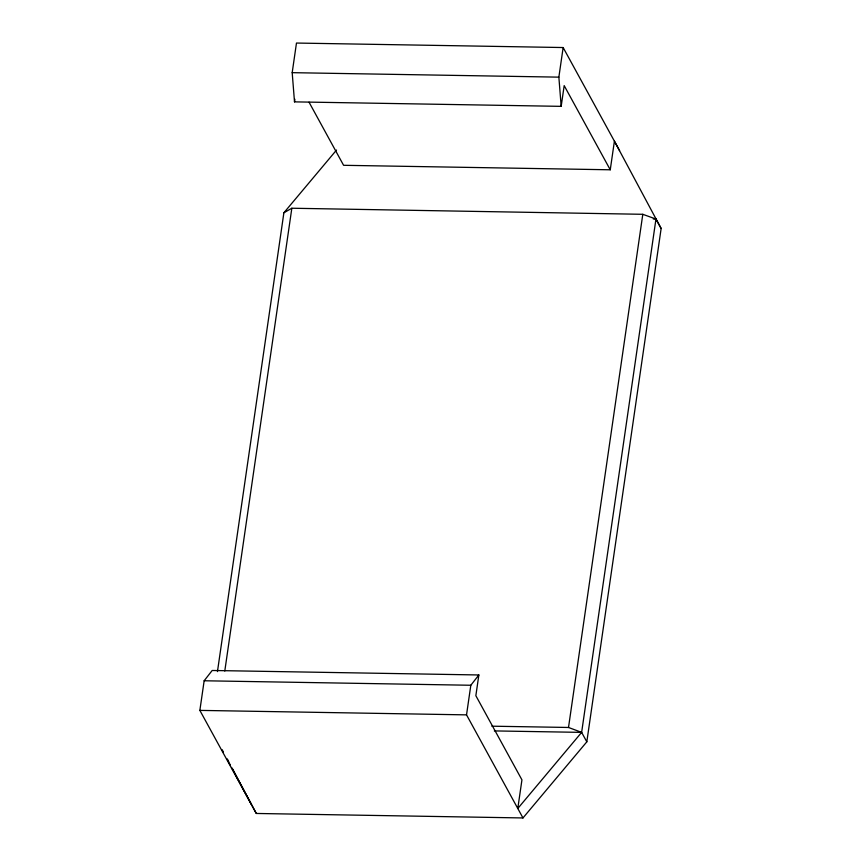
<?xml version="1.0" encoding="UTF-8"?>
<svg xmlns="http://www.w3.org/2000/svg" width="861" height="861" viewBox="0 0 861 861"><rect width="100%" height="100%" fill="white"/><g stroke="black" fill="none" stroke-linecap="round" stroke-linejoin="round"><path stroke-width="1.29" d="M309.034 102.179L343.593 165.301L610.255 169.789L614.41 141.161L661.14 228.499L586.815 741.838L522.971 817.95L256.298 813.462L199.86 710.39L204.154 680.771L212.183 670.482L478.856 674.97L475.853 695.699L521.938 779.862L517.795 808.49L581.638 732.377L655.964 219.049L642.801 214.303L291.836 208.233L283.882 212.785L217.456 671.602M610.255 169.789L564.181 85.616L561.178 106.355L294.505 101.867L292.191 72.668L296.475 43.05L563.148 47.538L619.586 150.61M294.505 101.867L294.882 99.273M224.786 671.042L291.836 208.233M522.971 817.95L466.533 714.867L470.816 685.259L478.856 674.97M561.178 106.355L558.864 77.146L563.148 47.538M586.815 741.838L581.638 732.377L568.508 727.47L642.801 214.303M283.882 212.785L336.522 150.04M292.191 72.668L558.864 77.146M653.273 218.995L655.964 219.049L661.14 228.499M204.154 680.771L470.816 685.259M199.86 710.39L466.533 714.867M491.846 726.189L568.508 727.47M494.332 730.914L581.638 732.377M227.326 759.176L228.595 761.533M232.373 768.615L256.298 813.462M222.16 749.727L223.419 752.083M227.196 759.165L230.339 765.063M231.598 767.431L251.121 804.013"/></g></svg>
